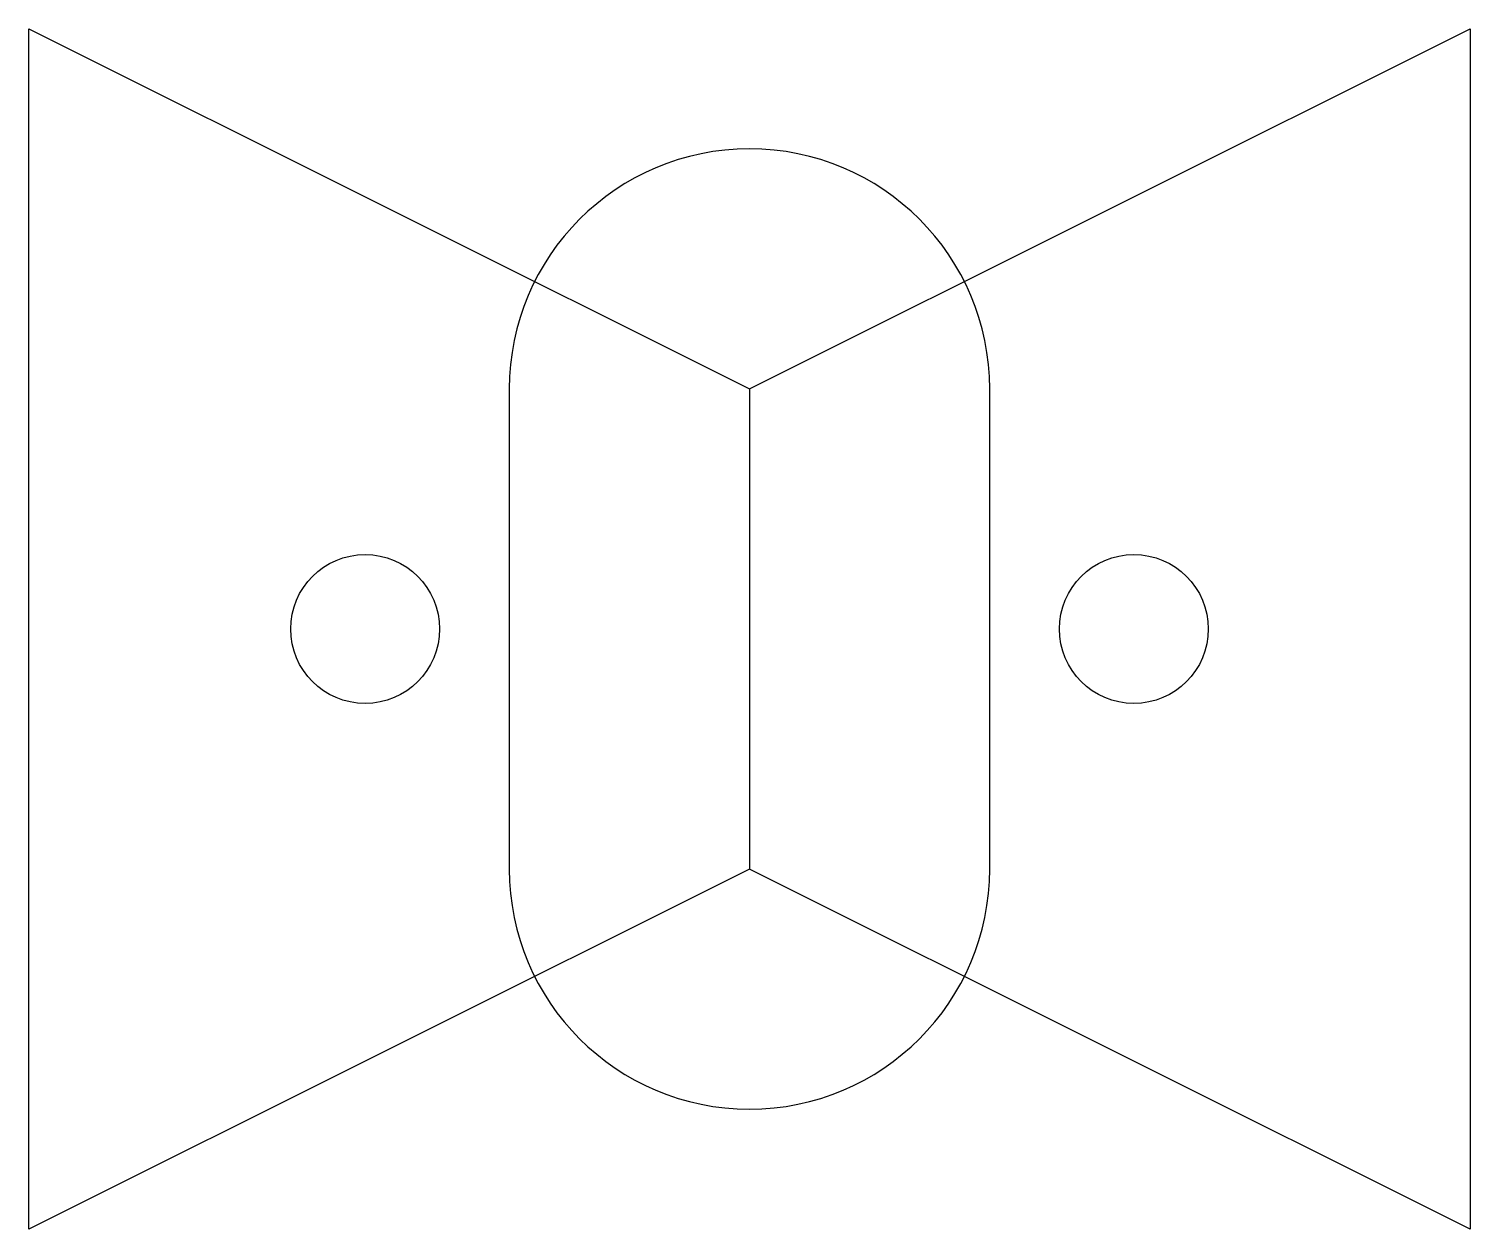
# Model space of a CAD drawing. Header units: millimetres. Extents: x 30 to 60, y 152.5 to 177.5.
import ezdxf

# ---------------------------------------------------------------- set-up
doc = ezdxf.new("R2010")
doc.units = ezdxf.units.MM
doc.layers.get('0').update_dxf_attribs({"linetype": 'CONTINUOUS'})

msp = doc.modelspace()

# ---------------------------------------------------------------- linework, layer by layer
for p, q in [((30, 152.5), (30, 177.5)), ((30, 177.5), (45, 170)), ((45, 170), (60, 177.5)), ((60, 177.5), (60, 152.5)), ((45, 170), (45, 160)), ((45, 160), (30, 152.5)), ((60, 152.5), (45, 160))]:
    msp.add_line(p, q)
msp.add_lwpolyline([(40, 170), (40, 160, 1), (50, 160), (50, 170, 1)], format="xyb", close=True)
for centre in [(37, 165), (53, 165)]:
    msp.add_circle(centre, 1.55)

doc.saveas('drawing.dxf')
